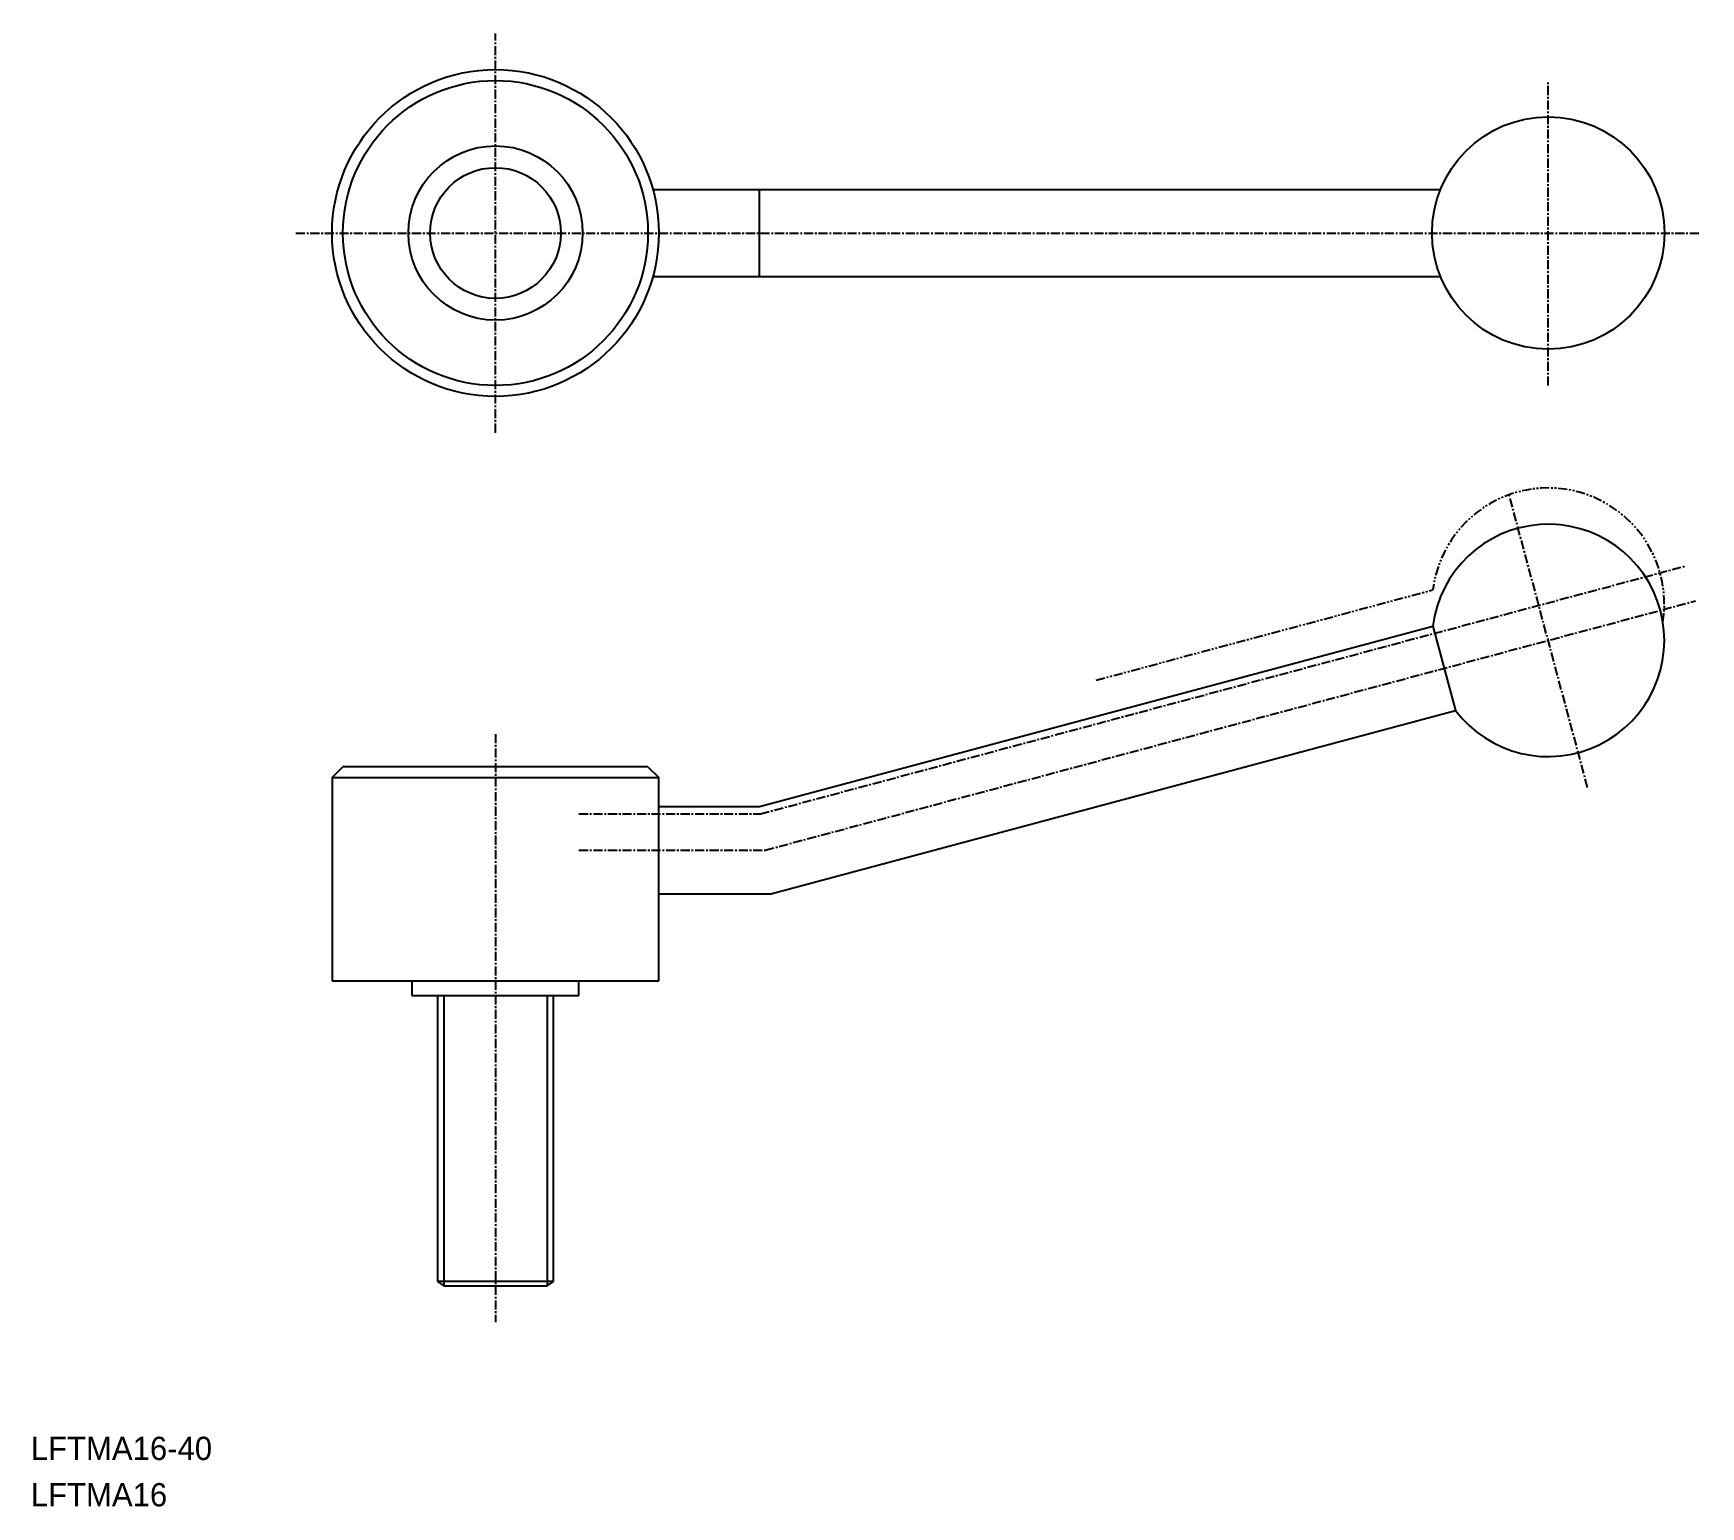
# Model space of a CAD drawing. Extents: x 0 to 230, y 0 to 203.
import ezdxf

# ---------------------------------------------------------------- set-up
doc = ezdxf.new("R2010")
doc.units = 0
doc.linetypes.add('CENTER', pattern=[2, 1.25, -0.25, 0.25, -0.25])
doc.linetypes.add('PHANTOM', pattern=[2.5, 1.25, -0.25, 0.25, -0.25, 0.25, -0.25])
doc.layers.get('0').update_dxf_attribs({"linetype": 'CONTINUOUS'})
doc.layers.add('CENTER', color=1, linetype='CENTER')

msp = doc.modelspace()

# ---------------------------------------------------------------- linework, layer by layer
at = {"color": 7, "linetype": 'CONTINUOUS'}
for p, q in [((85.68, 181.37), (194.16, 181.37)), ((100.36, 169.37), (100.36, 181.37)), ((85.68, 169.37), (194.16, 169.37)), ((100.36, 96.37), (193.12, 121.22)), ((193.12, 121.22), (196.22, 109.63)), ((101.94, 84.37), (196.22, 109.63)), ((41.5, 100.37), (43, 101.87)), ((85, 101.87), (43, 101.87)), ((85, 101.87), (86.5, 100.37)), ((41.5, 100.37), (41.5, 72.37)), ((41.5, 100.37), (86.5, 100.37)), ((86.5, 72.37), (86.5, 100.37)), ((86.5, 96.37), (100.36, 96.37)), ((86.5, 84.37), (101.94, 84.37)), ((41.5, 72.37), (86.5, 72.37)), ((52.5, 72.37), (52.5, 70.37)), ((75.5, 70.37), (75.5, 72.37)), ((52.5, 70.37), (75.5, 70.37)), ((56, 70.37), (56, 30.97)), ((72, 30.97), (72, 70.37)), ((72, 30.97), (56, 30.97)), ((56, 30.97), (56.9, 30.37)), ((56.9, 30.37), (71.1, 30.37)), ((71.1, 30.37), (72, 30.97))]:
    msp.add_line(p, q, dxfattribs=at)
at = {"color": 3, "linetype": 'PHANTOM'}
msp.add_line((146.74, 113.79), (193.12, 126.22), dxfattribs=at)
at = {"color": 3, "linetype": 'CONTINUOUS'}
for p, q in [((56.9, 70.37), (56.9, 30.37)), ((71.1, 70.37), (71.1, 30.37))]:
    msp.add_line(p, q, dxfattribs=at)
at = {"color": 7, "linetype": 'CONTINUOUS'}
for centre, radius in [((64, 175.37), 22.5), ((64, 175.37), 21), ((209, 175.37), 16), ((64, 175.37), 12), ((64, 175.37), 9)]:
    msp.add_circle(centre, radius, dxfattribs=at)
at = {"color": 3, "linetype": 'PHANTOM'}
msp.add_arc((209, 124.26), 16, 351.0107, 172.9757, dxfattribs=at)
at = {"color": 7, "linetype": 'CONTINUOUS'}
msp.add_arc((209, 119.26), 16, 217.0243, 172.9757, dxfattribs=at)
at = {"layer": 'CENTER', "color": 1, "linetype": 'CENTER'}
for p, q in [((64, 147.87), (64, 202.87)), ((209, 154.37), (209, 196.37)), ((36.5, 175.37), (230, 175.37)), ((214.43, 98.98), (203.56, 139.55)), ((100.5, 95.37), (227.99, 129.53)), ((101.15, 90.37), (229.28, 124.7)), ((64, 106.37), (64, 25.37)), ((75.5, 95.37), (100.5, 95.37)), ((75.5, 90.37), (101.15, 90.37))]:
    msp.add_line(p, q, dxfattribs=at)

# ---------------------------------------------------------------- texts
at = {"color": 7, "linetype": 'CONTINUOUS'}
for s, p in [('LFTMA16-40', (0, 6.38)), ('LFTMA16', (0, 0))]:
    msp.add_text(s, height=3.2, dxfattribs=at).set_placement(p)

doc.saveas('drawing.dxf')
